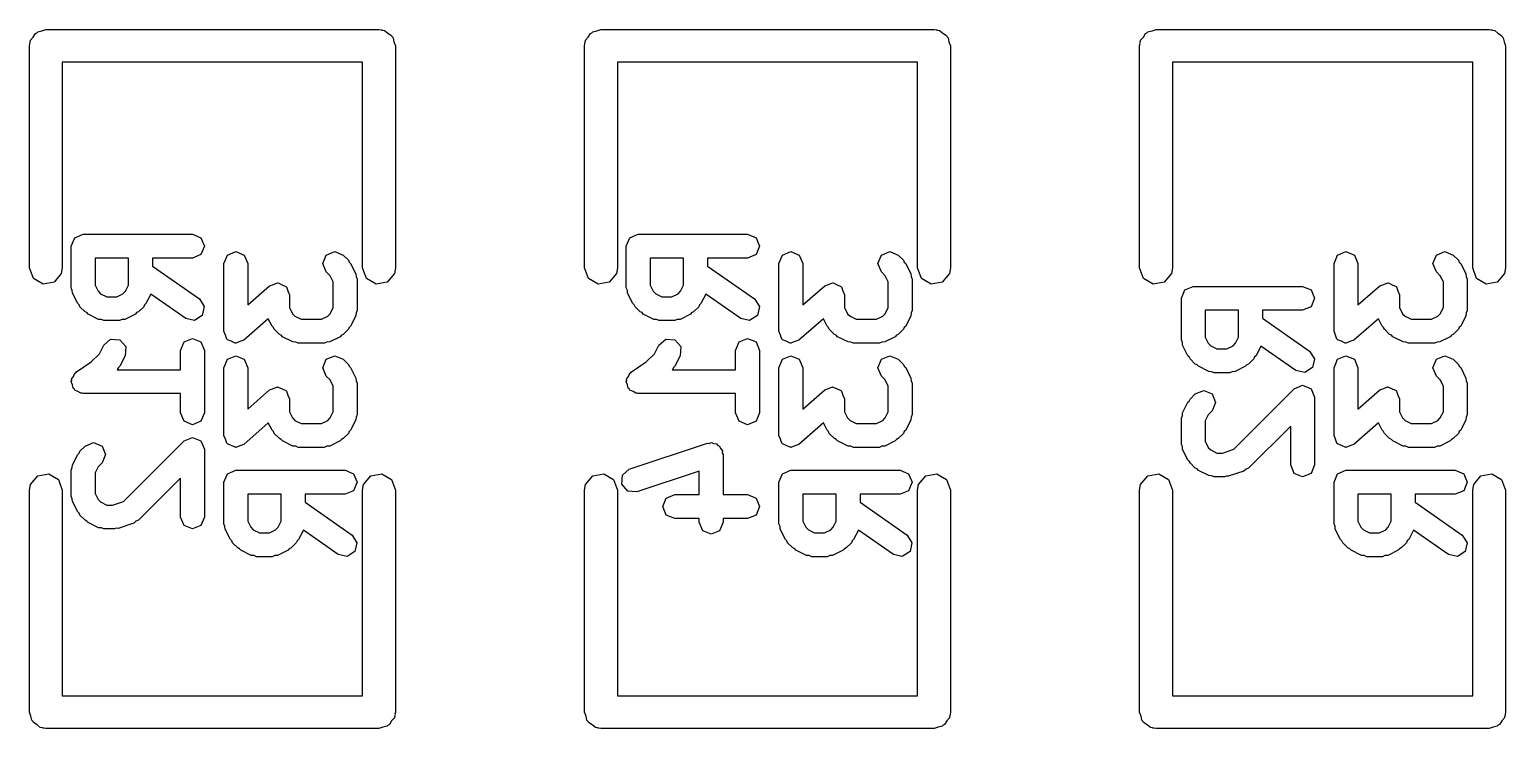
# Model space of a CAD drawing. Extents: x 0.19 to 2.01, y 0.04 to 1.49.
# Drawn here: x 0.517 to 0.783, y 1.2121 to 1.3379 of the extents above; entities that cross this region are included whole.
import ezdxf

# ---------------------------------------------------------------- set-up
doc = ezdxf.new("R2010")
doc.units = 0
doc.header["$MEASUREMENT"] = 0
doc.layers.add('BLACK', color=7, linetype='CONTINUOUS')

msp = doc.modelspace()

# ---------------------------------------------------------------- linework, layer by layer
at = {"layer": 'BLACK', "linetype": 'CONTINUOUS'}
for p, q in [((0.518352, 1.33735), (0.518524, 1.33756)), ((0.518524, 1.33756), (0.519279, 1.33769)), ((0.519279, 1.33769), (0.52, 1.33795)), ((0.52, 1.33795), (0.58, 1.33795)), ((0.58, 1.33795), (0.580384, 1.33789)), ((0.580384, 1.33789), (0.580513, 1.33791)), ((0.580513, 1.33791), (0.580626, 1.33784)), ((0.580626, 1.33784), (0.58101, 1.33777)), ((0.58101, 1.33777), (0.581598, 1.33728)), ((0.618352, 1.33735), (0.618524, 1.33756)), ((0.618524, 1.33756), (0.619279, 1.33769)), ((0.619279, 1.33769), (0.62, 1.33795)), ((0.62, 1.33795), (0.68, 1.33795)), ((0.68, 1.33795), (0.680384, 1.33789)), ((0.680384, 1.33789), (0.680513, 1.33791)), ((0.680513, 1.33791), (0.680626, 1.33784)), ((0.680626, 1.33784), (0.68101, 1.33777)), ((0.68101, 1.33777), (0.681598, 1.33728)), ((0.718352, 1.33735), (0.718524, 1.33756)), ((0.718524, 1.33756), (0.719279, 1.33769)), ((0.719279, 1.33769), (0.72, 1.33795)), ((0.72, 1.33795), (0.78, 1.33795)), ((0.78, 1.33795), (0.780384, 1.33789)), ((0.780384, 1.33789), (0.780513, 1.33791)), ((0.780513, 1.33791), (0.780626, 1.33784)), ((0.780626, 1.33784), (0.78101, 1.33777)), ((0.78101, 1.33777), (0.781598, 1.33728)), ((0.517047, 1.335), (0.517115, 1.33538)), ((0.517047, 1.295), (0.517047, 1.335)), ((0.517092, 1.33551), (0.517158, 1.33563)), ((0.517115, 1.33538), (0.517092, 1.33551)), ((0.517158, 1.33563), (0.517225, 1.33601)), ((0.517225, 1.33601), (0.517718, 1.3366)), ((0.517718, 1.3366), (0.518102, 1.33726)), ((0.518102, 1.33726), (0.518352, 1.33735)), ((0.581598, 1.33728), (0.582262, 1.3369)), ((0.582262, 1.3369), (0.582353, 1.33665)), ((0.582353, 1.33665), (0.582557, 1.33648)), ((0.582557, 1.33648), (0.58269, 1.33572)), ((0.58269, 1.33572), (0.582953, 1.335)), ((0.582953, 1.335), (0.582953, 1.295)), ((0.617047, 1.335), (0.617115, 1.33538)), ((0.617047, 1.295), (0.617047, 1.335)), ((0.617092, 1.33551), (0.617158, 1.33563)), ((0.617115, 1.33538), (0.617092, 1.33551)), ((0.617158, 1.33563), (0.617225, 1.33601)), ((0.617225, 1.33601), (0.617718, 1.3366)), ((0.617718, 1.3366), (0.618102, 1.33726)), ((0.618102, 1.33726), (0.618352, 1.33735)), ((0.681598, 1.33728), (0.682262, 1.3369)), ((0.682262, 1.3369), (0.682353, 1.33665)), ((0.682353, 1.33665), (0.682557, 1.33648)), ((0.682557, 1.33648), (0.68269, 1.33572)), ((0.68269, 1.33572), (0.682953, 1.335)), ((0.682953, 1.335), (0.682953, 1.295)), ((0.717047, 1.335), (0.717115, 1.33538)), ((0.717047, 1.295), (0.717047, 1.335)), ((0.717092, 1.33551), (0.717158, 1.33563)), ((0.717115, 1.33538), (0.717092, 1.33551)), ((0.717158, 1.33563), (0.717225, 1.33601)), ((0.717225, 1.33601), (0.717718, 1.3366)), ((0.717718, 1.3366), (0.718102, 1.33726)), ((0.718102, 1.33726), (0.718352, 1.33735)), ((0.781598, 1.33728), (0.782262, 1.3369)), ((0.782262, 1.3369), (0.782353, 1.33665)), ((0.782353, 1.33665), (0.782557, 1.33648)), ((0.782557, 1.33648), (0.78269, 1.33572)), ((0.78269, 1.33572), (0.782953, 1.335)), ((0.782953, 1.335), (0.782953, 1.295)), ((0.577047, 1.33205), (0.522953, 1.33205)), ((0.522953, 1.33205), (0.522953, 1.295)), ((0.577047, 1.295), (0.577047, 1.33205)), ((0.677047, 1.33205), (0.622953, 1.33205)), ((0.622953, 1.33205), (0.622953, 1.295)), ((0.677047, 1.295), (0.677047, 1.33205)), ((0.777047, 1.33205), (0.722953, 1.33205)), ((0.722953, 1.33205), (0.722953, 1.295)), ((0.777047, 1.295), (0.777047, 1.33205)), ((0.524562, 1.29892), (0.525192, 1.30044)), ((0.525192, 1.30044), (0.526712, 1.30107)), ((0.526712, 1.30107), (0.546412, 1.30107)), ((0.546412, 1.30107), (0.547932, 1.30044)), ((0.547932, 1.30044), (0.548562, 1.29892)), ((0.624562, 1.29892), (0.625192, 1.30044)), ((0.625192, 1.30044), (0.626712, 1.30107)), ((0.626712, 1.30107), (0.646412, 1.30107)), ((0.646412, 1.30107), (0.647932, 1.30044)), ((0.647932, 1.30044), (0.648562, 1.29892)), ((0.524562, 1.29142), (0.524562, 1.29892)), ((0.548562, 1.29892), (0.547932, 1.2974)), ((0.552692, 1.29732), (0.554212, 1.29795)), ((0.554212, 1.29795), (0.555732, 1.29732)), ((0.570515, 1.29732), (0.572036, 1.29795)), ((0.572036, 1.29795), (0.573556, 1.29732)), ((0.624562, 1.29142), (0.624562, 1.29892)), ((0.648562, 1.29892), (0.647932, 1.2974)), ((0.652692, 1.29732), (0.654212, 1.29795)), ((0.654212, 1.29795), (0.655732, 1.29732)), ((0.670515, 1.29732), (0.672036, 1.29795)), ((0.672036, 1.29795), (0.673556, 1.29732)), ((0.752692, 1.29732), (0.754212, 1.29795)), ((0.754212, 1.29795), (0.755732, 1.29732)), ((0.770515, 1.29732), (0.772036, 1.29795)), ((0.772036, 1.29795), (0.773556, 1.29732)), ((0.517738, 1.2931), (0.517047, 1.295)), ((0.522953, 1.295), (0.522775, 1.29399)), ((0.528862, 1.29677), (0.528862, 1.29192)), ((0.534881, 1.29677), (0.528862, 1.29677)), ((0.534881, 1.29192), (0.534881, 1.29677)), ((0.546412, 1.29677), (0.539181, 1.29677)), ((0.539181, 1.29677), (0.539181, 1.29535)), ((0.539181, 1.29535), (0.547645, 1.28943)), ((0.547932, 1.2974), (0.546412, 1.29677)), ((0.552062, 1.2958), (0.552692, 1.29732)), ((0.552062, 1.2836), (0.552062, 1.2958)), ((0.555732, 1.29732), (0.556362, 1.2958)), ((0.556362, 1.2958), (0.556362, 1.28834)), ((0.569886, 1.2958), (0.570515, 1.29732)), ((0.570515, 1.29428), (0.569886, 1.2958)), ((0.573556, 1.29732), (0.574494, 1.29638)), ((0.574494, 1.29638), (0.574629, 1.29605)), ((0.574629, 1.29605), (0.574897, 1.29582)), ((0.574897, 1.29582), (0.575835, 1.29394)), ((0.577738, 1.2931), (0.577047, 1.295)), ((0.582953, 1.295), (0.582775, 1.29399)), ((0.617738, 1.2931), (0.617047, 1.295)), ((0.622953, 1.295), (0.622775, 1.29399)), ((0.628862, 1.29677), (0.628862, 1.29192)), ((0.634881, 1.29677), (0.628862, 1.29677)), ((0.634881, 1.29192), (0.634881, 1.29677)), ((0.646412, 1.29677), (0.639181, 1.29677)), ((0.639181, 1.29677), (0.639181, 1.29535)), ((0.639181, 1.29535), (0.647645, 1.28943)), ((0.647932, 1.2974), (0.646412, 1.29677)), ((0.652062, 1.2958), (0.652692, 1.29732)), ((0.652062, 1.2836), (0.652062, 1.2958)), ((0.655732, 1.29732), (0.656362, 1.2958)), ((0.656362, 1.2958), (0.656362, 1.28834)), ((0.669886, 1.2958), (0.670515, 1.29732)), ((0.670515, 1.29428), (0.669886, 1.2958)), ((0.673556, 1.29732), (0.674494, 1.29638)), ((0.674494, 1.29638), (0.674629, 1.29605)), ((0.674629, 1.29605), (0.674897, 1.29582)), ((0.674897, 1.29582), (0.675835, 1.29394)), ((0.677738, 1.2931), (0.677047, 1.295)), ((0.682953, 1.295), (0.682775, 1.29399)), ((0.717738, 1.2931), (0.717047, 1.295)), ((0.722953, 1.295), (0.722775, 1.29399)), ((0.752062, 1.2958), (0.752692, 1.29732)), ((0.752062, 1.2836), (0.752062, 1.2958)), ((0.755732, 1.29732), (0.756362, 1.2958)), ((0.756362, 1.2958), (0.756362, 1.28834)), ((0.769886, 1.2958), (0.770515, 1.29732)), ((0.770515, 1.29428), (0.769886, 1.2958)), ((0.773556, 1.29732), (0.774494, 1.29638)), ((0.774494, 1.29638), (0.774629, 1.29605)), ((0.774629, 1.29605), (0.774897, 1.29582)), ((0.774897, 1.29582), (0.775835, 1.29394)), ((0.777738, 1.2931), (0.777047, 1.295)), ((0.782953, 1.295), (0.782775, 1.29399)), ((0.519487, 1.29209), (0.517738, 1.2931)), ((0.521476, 1.29244), (0.519487, 1.29209)), ((0.522775, 1.29399), (0.521476, 1.29244)), ((0.561018, 1.29203), (0.561717, 1.29232)), ((0.561717, 1.29232), (0.561787, 1.29229)), ((0.561787, 1.29229), (0.56186, 1.29231)), ((0.56186, 1.29231), (0.562538, 1.29198)), ((0.571207, 1.29359), (0.570515, 1.29428)), ((0.571762, 1.29248), (0.571207, 1.29359)), ((0.571762, 1.28786), (0.571762, 1.29248)), ((0.575835, 1.29394), (0.57587, 1.29345)), ((0.57587, 1.29345), (0.576062, 1.29298)), ((0.576062, 1.29298), (0.576062, 1.28735)), ((0.579487, 1.29209), (0.577738, 1.2931)), ((0.581476, 1.29244), (0.579487, 1.29209)), ((0.582775, 1.29399), (0.581476, 1.29244)), ((0.619487, 1.29209), (0.617738, 1.2931)), ((0.621476, 1.29244), (0.619487, 1.29209)), ((0.622775, 1.29399), (0.621476, 1.29244)), ((0.661018, 1.29203), (0.661717, 1.29232)), ((0.661717, 1.29232), (0.661787, 1.29229)), ((0.661787, 1.29229), (0.66186, 1.29231)), ((0.66186, 1.29231), (0.662538, 1.29198)), ((0.671207, 1.29359), (0.670515, 1.29428)), ((0.671762, 1.29248), (0.671207, 1.29359)), ((0.671762, 1.28786), (0.671762, 1.29248)), ((0.675835, 1.29394), (0.67587, 1.29345)), ((0.67587, 1.29345), (0.676062, 1.29298)), ((0.676062, 1.29298), (0.676062, 1.28735)), ((0.679487, 1.29209), (0.677738, 1.2931)), ((0.681476, 1.29244), (0.679487, 1.29209)), ((0.682775, 1.29399), (0.681476, 1.29244)), ((0.719487, 1.29209), (0.717738, 1.2931)), ((0.721476, 1.29244), (0.719487, 1.29209)), ((0.722775, 1.29399), (0.721476, 1.29244)), ((0.761018, 1.29203), (0.761717, 1.29232)), ((0.761717, 1.29232), (0.761787, 1.29229)), ((0.761787, 1.29229), (0.76186, 1.29231)), ((0.76186, 1.29231), (0.762538, 1.29198)), ((0.771207, 1.29359), (0.770515, 1.29428)), ((0.771762, 1.29248), (0.771207, 1.29359)), ((0.771762, 1.28786), (0.771762, 1.29248)), ((0.775835, 1.29394), (0.77587, 1.29345)), ((0.77587, 1.29345), (0.776062, 1.29298)), ((0.776062, 1.29298), (0.776062, 1.28735)), ((0.779487, 1.29209), (0.777738, 1.2931)), ((0.781476, 1.29244), (0.779487, 1.29209)), ((0.782775, 1.29399), (0.781476, 1.29244)), ((0.524753, 1.29095), (0.524562, 1.29142)), ((0.524789, 1.29046), (0.524753, 1.29095)), ((0.525727, 1.28858), (0.524789, 1.29046)), ((0.528862, 1.29192), (0.529417, 1.29081)), ((0.529417, 1.29081), (0.529862, 1.29037)), ((0.529862, 1.29037), (0.530972, 1.28981)), ((0.530972, 1.28981), (0.532771, 1.28981)), ((0.532771, 1.28981), (0.533881, 1.29037)), ((0.533881, 1.29037), (0.534326, 1.29081)), ((0.534326, 1.29081), (0.534881, 1.29192)), ((0.538882, 1.29031), (0.538016, 1.28858)), ((0.545179, 1.2859), (0.538882, 1.29031)), ((0.556362, 1.28834), (0.560301, 1.29179)), ((0.560301, 1.29179), (0.561018, 1.29203)), ((0.562538, 1.29198), (0.563237, 1.29169)), ((0.563237, 1.29169), (0.563266, 1.29162)), ((0.563266, 1.29162), (0.563335, 1.29158)), ((0.563335, 1.29158), (0.563577, 1.29087)), ((0.563577, 1.29087), (0.563867, 1.29017)), ((0.563867, 1.29017), (0.563867, 1.28786)), ((0.624753, 1.29095), (0.624562, 1.29142)), ((0.624789, 1.29046), (0.624753, 1.29095)), ((0.625727, 1.28858), (0.624789, 1.29046)), ((0.628862, 1.29192), (0.629417, 1.29081)), ((0.629417, 1.29081), (0.629862, 1.29037)), ((0.629862, 1.29037), (0.630972, 1.28981)), ((0.630972, 1.28981), (0.632771, 1.28981)), ((0.632771, 1.28981), (0.633881, 1.29037)), ((0.633881, 1.29037), (0.634326, 1.29081)), ((0.634326, 1.29081), (0.634881, 1.29192)), ((0.638882, 1.29031), (0.638016, 1.28858)), ((0.645179, 1.2859), (0.638882, 1.29031)), ((0.656362, 1.28834), (0.660301, 1.29179)), ((0.660301, 1.29179), (0.661018, 1.29203)), ((0.662538, 1.29198), (0.663237, 1.29169)), ((0.663237, 1.29169), (0.663266, 1.29162)), ((0.663266, 1.29162), (0.663335, 1.29158)), ((0.663335, 1.29158), (0.663577, 1.29087)), ((0.663577, 1.29087), (0.663867, 1.29017)), ((0.663867, 1.29017), (0.663867, 1.28786)), ((0.724562, 1.28954), (0.725192, 1.29106)), ((0.725192, 1.29106), (0.726712, 1.29169)), ((0.726712, 1.29169), (0.746412, 1.29169)), ((0.746412, 1.29169), (0.747932, 1.29106)), ((0.747932, 1.29106), (0.748562, 1.28954)), ((0.756362, 1.28834), (0.760301, 1.29179)), ((0.760301, 1.29179), (0.761018, 1.29203)), ((0.762538, 1.29198), (0.763237, 1.29169)), ((0.763237, 1.29169), (0.763266, 1.29162)), ((0.763266, 1.29162), (0.763335, 1.29158)), ((0.763335, 1.29158), (0.763577, 1.29087)), ((0.763577, 1.29087), (0.763867, 1.29017)), ((0.763867, 1.29017), (0.763867, 1.28786)), ((0.525994, 1.28835), (0.525727, 1.28858)), ((0.52613, 1.28802), (0.525994, 1.28835)), ((0.527068, 1.28708), (0.52613, 1.28802)), ((0.527395, 1.28695), (0.527068, 1.28708)), ((0.536675, 1.28708), (0.536348, 1.28695)), ((0.537613, 1.28802), (0.536675, 1.28708)), ((0.537749, 1.28835), (0.537613, 1.28802)), ((0.538016, 1.28858), (0.537749, 1.28835)), ((0.547645, 1.28943), (0.548529, 1.28804)), ((0.548529, 1.28804), (0.548173, 1.28643)), ((0.563867, 1.28786), (0.564422, 1.28675)), ((0.571207, 1.28675), (0.571762, 1.28786)), ((0.576062, 1.28735), (0.57587, 1.28689)), ((0.625994, 1.28835), (0.625727, 1.28858)), ((0.62613, 1.28802), (0.625994, 1.28835)), ((0.627068, 1.28708), (0.62613, 1.28802)), ((0.627395, 1.28695), (0.627068, 1.28708)), ((0.636675, 1.28708), (0.636348, 1.28695)), ((0.637613, 1.28802), (0.636675, 1.28708)), ((0.637749, 1.28835), (0.637613, 1.28802)), ((0.638016, 1.28858), (0.637749, 1.28835)), ((0.647645, 1.28943), (0.648529, 1.28804)), ((0.648529, 1.28804), (0.648173, 1.28643)), ((0.663867, 1.28786), (0.664422, 1.28675)), ((0.671207, 1.28675), (0.671762, 1.28786)), ((0.676062, 1.28735), (0.67587, 1.28689)), ((0.724562, 1.28204), (0.724562, 1.28954)), ((0.728862, 1.28739), (0.728862, 1.28254)), ((0.734881, 1.28739), (0.728862, 1.28739)), ((0.734881, 1.28254), (0.734881, 1.28739)), ((0.746412, 1.28739), (0.739181, 1.28739)), ((0.739181, 1.28739), (0.739181, 1.28597)), ((0.747932, 1.28802), (0.746412, 1.28739)), ((0.748562, 1.28954), (0.747932, 1.28802)), ((0.763867, 1.28786), (0.764422, 1.28675)), ((0.771207, 1.28675), (0.771762, 1.28786)), ((0.776062, 1.28735), (0.77587, 1.28689)), ((0.527627, 1.28668), (0.527395, 1.28695)), ((0.529503, 1.28574), (0.527627, 1.28668)), ((0.530002, 1.28571), (0.529503, 1.28574)), ((0.530464, 1.28551), (0.530002, 1.28571)), ((0.533279, 1.28551), (0.530464, 1.28551)), ((0.533741, 1.28571), (0.533279, 1.28551)), ((0.53424, 1.28574), (0.533741, 1.28571)), ((0.536116, 1.28668), (0.53424, 1.28574)), ((0.536348, 1.28695), (0.536116, 1.28668)), ((0.546786, 1.28555), (0.545179, 1.2859)), ((0.548173, 1.28643), (0.546786, 1.28555)), ((0.560059, 1.28586), (0.555628, 1.28198)), ((0.560732, 1.28452), (0.560059, 1.28586)), ((0.560999, 1.28429), (0.560732, 1.28452)), ((0.564422, 1.28675), (0.564866, 1.28631)), ((0.564866, 1.28631), (0.565977, 1.28575)), ((0.565977, 1.28575), (0.569652, 1.28575)), ((0.569652, 1.28575), (0.570762, 1.28631)), ((0.570762, 1.28631), (0.571207, 1.28675)), ((0.574897, 1.28452), (0.574629, 1.28429)), ((0.575835, 1.28639), (0.574897, 1.28452)), ((0.57587, 1.28689), (0.575835, 1.28639)), ((0.627627, 1.28668), (0.627395, 1.28695)), ((0.629503, 1.28574), (0.627627, 1.28668)), ((0.630002, 1.28571), (0.629503, 1.28574)), ((0.630464, 1.28551), (0.630002, 1.28571)), ((0.633279, 1.28551), (0.630464, 1.28551)), ((0.633741, 1.28571), (0.633279, 1.28551)), ((0.63424, 1.28574), (0.633741, 1.28571)), ((0.636116, 1.28668), (0.63424, 1.28574)), ((0.636348, 1.28695), (0.636116, 1.28668)), ((0.646786, 1.28555), (0.645179, 1.2859)), ((0.648173, 1.28643), (0.646786, 1.28555)), ((0.660059, 1.28586), (0.655628, 1.28198)), ((0.660732, 1.28452), (0.660059, 1.28586)), ((0.660999, 1.28429), (0.660732, 1.28452)), ((0.664422, 1.28675), (0.664866, 1.28631)), ((0.664866, 1.28631), (0.665977, 1.28575)), ((0.665977, 1.28575), (0.669652, 1.28575)), ((0.669652, 1.28575), (0.670762, 1.28631)), ((0.670762, 1.28631), (0.671207, 1.28675)), ((0.674897, 1.28452), (0.674629, 1.28429)), ((0.675835, 1.28639), (0.674897, 1.28452)), ((0.67587, 1.28689), (0.675835, 1.28639)), ((0.739181, 1.28597), (0.747645, 1.28004)), ((0.760059, 1.28586), (0.755628, 1.28198)), ((0.760732, 1.28452), (0.760059, 1.28586)), ((0.760999, 1.28429), (0.760732, 1.28452)), ((0.764422, 1.28675), (0.764866, 1.28631)), ((0.764866, 1.28631), (0.765977, 1.28575)), ((0.765977, 1.28575), (0.769652, 1.28575)), ((0.769652, 1.28575), (0.770762, 1.28631)), ((0.770762, 1.28631), (0.771207, 1.28675)), ((0.774897, 1.28452), (0.774629, 1.28429)), ((0.775835, 1.28639), (0.774897, 1.28452)), ((0.77587, 1.28689), (0.775835, 1.28639)), ((0.530417, 1.28112), (0.531661, 1.2822)), ((0.531661, 1.2822), (0.533302, 1.28208)), ((0.533302, 1.28208), (0.53438, 1.28084)), ((0.544262, 1.28016), (0.544892, 1.28168)), ((0.544892, 1.28168), (0.546412, 1.28231)), ((0.546412, 1.28231), (0.547932, 1.28168)), ((0.547932, 1.28168), (0.548562, 1.28016)), ((0.552351, 1.2829), (0.552062, 1.2836)), ((0.552594, 1.28219), (0.552351, 1.2829)), ((0.552662, 1.28215), (0.552594, 1.28219)), ((0.552692, 1.28208), (0.552662, 1.28215)), ((0.553391, 1.28179), (0.552692, 1.28208)), ((0.554069, 1.28146), (0.553391, 1.28179)), ((0.554911, 1.28174), (0.554212, 1.28145)), ((0.555628, 1.28198), (0.554911, 1.28174)), ((0.561134, 1.28396), (0.560999, 1.28429)), ((0.562073, 1.28302), (0.561134, 1.28396)), ((0.562399, 1.28288), (0.562073, 1.28302)), ((0.562631, 1.28262), (0.562399, 1.28288)), ((0.564507, 1.28168), (0.562631, 1.28262)), ((0.565007, 1.28164), (0.564507, 1.28168)), ((0.571121, 1.28168), (0.570622, 1.28164)), ((0.572997, 1.28262), (0.571121, 1.28168)), ((0.573229, 1.28288), (0.572997, 1.28262)), ((0.573556, 1.28302), (0.573229, 1.28288)), ((0.574494, 1.28396), (0.573556, 1.28302)), ((0.574629, 1.28429), (0.574494, 1.28396)), ((0.630417, 1.28112), (0.631661, 1.2822)), ((0.631661, 1.2822), (0.633302, 1.28208)), ((0.633302, 1.28208), (0.63438, 1.28084)), ((0.644262, 1.28016), (0.644892, 1.28168)), ((0.644892, 1.28168), (0.646412, 1.28231)), ((0.646412, 1.28231), (0.647932, 1.28168)), ((0.647932, 1.28168), (0.648562, 1.28016)), ((0.652351, 1.2829), (0.652062, 1.2836)), ((0.652594, 1.28219), (0.652351, 1.2829)), ((0.652662, 1.28215), (0.652594, 1.28219)), ((0.652692, 1.28208), (0.652662, 1.28215)), ((0.653391, 1.28179), (0.652692, 1.28208)), ((0.654069, 1.28146), (0.653391, 1.28179)), ((0.654911, 1.28174), (0.654212, 1.28145)), ((0.655628, 1.28198), (0.654911, 1.28174)), ((0.661134, 1.28396), (0.660999, 1.28429)), ((0.662073, 1.28302), (0.661134, 1.28396)), ((0.662399, 1.28288), (0.662073, 1.28302)), ((0.662631, 1.28262), (0.662399, 1.28288)), ((0.664507, 1.28168), (0.662631, 1.28262)), ((0.665007, 1.28164), (0.664507, 1.28168)), ((0.671121, 1.28168), (0.670622, 1.28164)), ((0.672997, 1.28262), (0.671121, 1.28168)), ((0.673229, 1.28288), (0.672997, 1.28262)), ((0.673556, 1.28302), (0.673229, 1.28288)), ((0.674494, 1.28396), (0.673556, 1.28302)), ((0.674629, 1.28429), (0.674494, 1.28396)), ((0.724753, 1.28157), (0.724562, 1.28204)), ((0.728862, 1.28254), (0.729417, 1.28143)), ((0.734326, 1.28143), (0.734881, 1.28254)), ((0.752351, 1.2829), (0.752062, 1.2836)), ((0.752594, 1.28219), (0.752351, 1.2829)), ((0.752662, 1.28215), (0.752594, 1.28219)), ((0.752692, 1.28208), (0.752662, 1.28215)), ((0.753391, 1.28179), (0.752692, 1.28208)), ((0.754069, 1.28146), (0.753391, 1.28179)), ((0.754911, 1.28174), (0.754212, 1.28145)), ((0.755628, 1.28198), (0.754911, 1.28174)), ((0.761134, 1.28396), (0.760999, 1.28429)), ((0.762073, 1.28302), (0.761134, 1.28396)), ((0.762399, 1.28288), (0.762073, 1.28302)), ((0.762631, 1.28262), (0.762399, 1.28288)), ((0.764507, 1.28168), (0.762631, 1.28262)), ((0.765007, 1.28164), (0.764507, 1.28168)), ((0.771121, 1.28168), (0.770622, 1.28164)), ((0.772997, 1.28262), (0.771121, 1.28168)), ((0.773229, 1.28288), (0.772997, 1.28262)), ((0.773556, 1.28302), (0.773229, 1.28288)), ((0.774494, 1.28396), (0.773556, 1.28302)), ((0.774629, 1.28429), (0.774494, 1.28396)), ((0.528157, 1.27808), (0.529635, 1.27956)), ((0.529635, 1.27956), (0.530417, 1.28112)), ((0.534263, 1.2792), (0.533325, 1.27732)), ((0.53438, 1.28084), (0.534263, 1.2792)), ((0.544262, 1.27668), (0.544262, 1.28016)), ((0.548562, 1.28016), (0.548562, 1.2689)), ((0.552692, 1.27856), (0.554212, 1.27919)), ((0.554141, 1.28148), (0.554069, 1.28146)), ((0.554212, 1.28145), (0.554141, 1.28148)), ((0.554212, 1.27919), (0.555732, 1.27856)), ((0.565469, 1.28145), (0.565007, 1.28164)), ((0.570159, 1.28145), (0.565469, 1.28145)), ((0.570622, 1.28164), (0.570159, 1.28145)), ((0.570515, 1.27856), (0.572036, 1.27919)), ((0.572036, 1.27919), (0.573556, 1.27856)), ((0.628157, 1.27808), (0.629635, 1.27956)), ((0.629635, 1.27956), (0.630417, 1.28112)), ((0.634263, 1.2792), (0.633325, 1.27732)), ((0.63438, 1.28084), (0.634263, 1.2792)), ((0.644262, 1.27668), (0.644262, 1.28016)), ((0.648562, 1.28016), (0.648562, 1.2689)), ((0.652692, 1.27856), (0.654212, 1.27919)), ((0.654141, 1.28148), (0.654069, 1.28146)), ((0.654212, 1.28145), (0.654141, 1.28148)), ((0.654212, 1.27919), (0.655732, 1.27856)), ((0.665469, 1.28145), (0.665007, 1.28164)), ((0.670159, 1.28145), (0.665469, 1.28145)), ((0.670622, 1.28164), (0.670159, 1.28145)), ((0.670515, 1.27856), (0.672036, 1.27919)), ((0.672036, 1.27919), (0.673556, 1.27856)), ((0.724789, 1.28107), (0.724753, 1.28157)), ((0.725727, 1.2792), (0.724789, 1.28107)), ((0.725994, 1.27897), (0.725727, 1.2792)), ((0.729417, 1.28143), (0.729862, 1.28099)), ((0.729862, 1.28099), (0.730972, 1.28043)), ((0.730972, 1.28043), (0.732771, 1.28043)), ((0.732771, 1.28043), (0.733881, 1.28099)), ((0.733881, 1.28099), (0.734326, 1.28143)), ((0.738016, 1.2792), (0.737749, 1.27897)), ((0.738882, 1.28093), (0.738016, 1.2792)), ((0.745179, 1.27652), (0.738882, 1.28093)), ((0.747645, 1.28004), (0.748529, 1.27866)), ((0.752692, 1.27856), (0.754212, 1.27919)), ((0.754141, 1.28148), (0.754069, 1.28146)), ((0.754212, 1.28145), (0.754141, 1.28148)), ((0.754212, 1.27919), (0.755732, 1.27856)), ((0.765469, 1.28145), (0.765007, 1.28164)), ((0.770159, 1.28145), (0.765469, 1.28145)), ((0.770622, 1.28164), (0.770159, 1.28145)), ((0.770515, 1.27856), (0.772036, 1.27919)), ((0.772036, 1.27919), (0.773556, 1.27856)), ((0.525519, 1.27632), (0.528157, 1.27808)), ((0.532923, 1.27676), (0.532841, 1.27668)), ((0.532841, 1.27668), (0.544262, 1.27668)), ((0.533058, 1.27709), (0.532923, 1.27676)), ((0.533325, 1.27732), (0.533058, 1.27709)), ((0.552062, 1.27704), (0.552692, 1.27856)), ((0.552062, 1.26484), (0.552062, 1.27704)), ((0.555732, 1.27856), (0.556362, 1.27704)), ((0.556362, 1.27704), (0.556362, 1.26958)), ((0.569886, 1.27704), (0.570515, 1.27856)), ((0.570515, 1.27552), (0.569886, 1.27704)), ((0.573556, 1.27856), (0.574494, 1.27762)), ((0.574494, 1.27762), (0.574629, 1.27729)), ((0.574629, 1.27729), (0.574897, 1.27706)), ((0.574897, 1.27706), (0.575835, 1.27518)), ((0.625519, 1.27632), (0.628157, 1.27808)), ((0.632923, 1.27676), (0.632841, 1.27668)), ((0.632841, 1.27668), (0.644262, 1.27668)), ((0.633058, 1.27709), (0.632923, 1.27676)), ((0.633325, 1.27732), (0.633058, 1.27709)), ((0.652062, 1.27704), (0.652692, 1.27856)), ((0.652062, 1.26484), (0.652062, 1.27704)), ((0.655732, 1.27856), (0.656362, 1.27704)), ((0.656362, 1.27704), (0.656362, 1.26958)), ((0.669886, 1.27704), (0.670515, 1.27856)), ((0.670515, 1.27552), (0.669886, 1.27704)), ((0.673556, 1.27856), (0.674494, 1.27762)), ((0.674494, 1.27762), (0.674629, 1.27729)), ((0.674629, 1.27729), (0.674897, 1.27706)), ((0.674897, 1.27706), (0.675835, 1.27518)), ((0.72613, 1.27864), (0.725994, 1.27897)), ((0.727068, 1.2777), (0.72613, 1.27864)), ((0.727395, 1.27757), (0.727068, 1.2777)), ((0.727627, 1.2773), (0.727395, 1.27757)), ((0.729503, 1.27636), (0.727627, 1.2773)), ((0.730002, 1.27632), (0.729503, 1.27636)), ((0.73424, 1.27636), (0.733741, 1.27632)), ((0.736116, 1.2773), (0.73424, 1.27636)), ((0.736348, 1.27757), (0.736116, 1.2773)), ((0.736675, 1.2777), (0.736348, 1.27757)), ((0.737613, 1.27864), (0.736675, 1.2777)), ((0.737749, 1.27897), (0.737613, 1.27864)), ((0.746786, 1.27617), (0.745179, 1.27652)), ((0.748173, 1.27705), (0.746786, 1.27617)), ((0.748529, 1.27866), (0.748173, 1.27705)), ((0.752062, 1.27704), (0.752692, 1.27856)), ((0.752062, 1.26484), (0.752062, 1.27704)), ((0.755732, 1.27856), (0.756362, 1.27704)), ((0.756362, 1.27704), (0.756362, 1.26958)), ((0.769886, 1.27704), (0.770515, 1.27856)), ((0.770515, 1.27552), (0.769886, 1.27704)), ((0.773556, 1.27856), (0.774494, 1.27762)), ((0.774494, 1.27762), (0.774629, 1.27729)), ((0.774629, 1.27729), (0.774897, 1.27706)), ((0.774897, 1.27706), (0.775835, 1.27518)), ((0.524562, 1.27453), (0.524647, 1.27474)), ((0.524801, 1.27395), (0.524562, 1.27453)), ((0.524604, 1.27495), (0.524952, 1.27547)), ((0.524647, 1.27474), (0.524604, 1.27495)), ((0.524923, 1.27334), (0.524801, 1.27395)), ((0.524952, 1.27547), (0.525192, 1.27605)), ((0.525192, 1.27605), (0.525396, 1.27614)), ((0.525396, 1.27614), (0.525519, 1.27632)), ((0.571207, 1.27482), (0.570515, 1.27552)), ((0.571762, 1.27371), (0.571207, 1.27482)), ((0.571762, 1.2691), (0.571762, 1.27371)), ((0.575835, 1.27518), (0.57587, 1.27468)), ((0.57587, 1.27468), (0.576062, 1.27422)), ((0.576062, 1.27422), (0.576062, 1.26859)), ((0.624562, 1.27453), (0.624647, 1.27474)), ((0.624801, 1.27395), (0.624562, 1.27453)), ((0.624604, 1.27495), (0.624952, 1.27547)), ((0.624647, 1.27474), (0.624604, 1.27495)), ((0.624923, 1.27334), (0.624801, 1.27395)), ((0.624952, 1.27547), (0.625192, 1.27605)), ((0.625192, 1.27605), (0.625396, 1.27614)), ((0.625396, 1.27614), (0.625519, 1.27632)), ((0.671207, 1.27482), (0.670515, 1.27552)), ((0.671762, 1.27371), (0.671207, 1.27482)), ((0.671762, 1.2691), (0.671762, 1.27371)), ((0.675835, 1.27518), (0.67587, 1.27468)), ((0.67587, 1.27468), (0.676062, 1.27422)), ((0.676062, 1.27422), (0.676062, 1.26859)), ((0.730464, 1.27613), (0.730002, 1.27632)), ((0.733279, 1.27613), (0.730464, 1.27613)), ((0.733741, 1.27632), (0.733279, 1.27613)), ((0.744892, 1.27324), (0.746412, 1.27387)), ((0.746412, 1.27387), (0.747932, 1.27324)), ((0.771207, 1.27482), (0.770515, 1.27552)), ((0.771762, 1.27371), (0.771207, 1.27482)), ((0.771762, 1.2691), (0.771762, 1.27371)), ((0.775835, 1.27518), (0.77587, 1.27468)), ((0.77587, 1.27468), (0.776062, 1.27422)), ((0.776062, 1.27422), (0.776062, 1.26859)), ((0.525107, 1.27322), (0.524923, 1.27334)), ((0.525192, 1.27301), (0.525107, 1.27322)), ((0.52577, 1.27277), (0.525192, 1.27301)), ((0.52629, 1.27242), (0.52577, 1.27277)), ((0.526507, 1.27247), (0.52629, 1.27242)), ((0.526712, 1.27238), (0.526507, 1.27247)), ((0.544262, 1.27238), (0.526712, 1.27238)), ((0.544262, 1.2689), (0.544262, 1.27238)), ((0.556362, 1.26958), (0.560301, 1.27303)), ((0.560301, 1.27303), (0.561018, 1.27327)), ((0.561018, 1.27327), (0.561717, 1.27356)), ((0.561717, 1.27356), (0.561787, 1.27353)), ((0.561787, 1.27353), (0.56186, 1.27355)), ((0.56186, 1.27355), (0.562538, 1.27322)), ((0.562538, 1.27322), (0.563237, 1.27293)), ((0.563237, 1.27293), (0.563266, 1.27286)), ((0.563266, 1.27286), (0.563335, 1.27282)), ((0.563335, 1.27282), (0.563577, 1.27211)), ((0.563577, 1.27211), (0.563867, 1.27141)), ((0.563867, 1.27141), (0.563867, 1.2691)), ((0.625107, 1.27322), (0.624923, 1.27334)), ((0.625192, 1.27301), (0.625107, 1.27322)), ((0.62577, 1.27277), (0.625192, 1.27301)), ((0.62629, 1.27242), (0.62577, 1.27277)), ((0.626507, 1.27247), (0.62629, 1.27242)), ((0.626712, 1.27238), (0.626507, 1.27247)), ((0.644262, 1.27238), (0.626712, 1.27238)), ((0.644262, 1.2689), (0.644262, 1.27238)), ((0.656362, 1.26958), (0.660301, 1.27303)), ((0.660301, 1.27303), (0.661018, 1.27327)), ((0.661018, 1.27327), (0.661717, 1.27356)), ((0.661717, 1.27356), (0.661787, 1.27353)), ((0.661787, 1.27353), (0.66186, 1.27355)), ((0.66186, 1.27355), (0.662538, 1.27322)), ((0.662538, 1.27322), (0.663237, 1.27293)), ((0.663237, 1.27293), (0.663266, 1.27286)), ((0.663266, 1.27286), (0.663335, 1.27282)), ((0.663335, 1.27282), (0.663577, 1.27211)), ((0.663577, 1.27211), (0.663867, 1.27141)), ((0.663867, 1.27141), (0.663867, 1.2691)), ((0.725994, 1.27103), (0.72613, 1.27136)), ((0.72613, 1.27136), (0.727068, 1.2723)), ((0.727068, 1.2723), (0.728588, 1.27293)), ((0.728588, 1.27293), (0.730108, 1.2723)), ((0.730108, 1.2723), (0.730738, 1.27078)), ((0.733993, 1.26234), (0.744892, 1.27324)), ((0.747932, 1.27324), (0.748562, 1.27172)), ((0.748562, 1.27172), (0.748562, 1.25952)), ((0.756362, 1.26958), (0.760301, 1.27303)), ((0.760301, 1.27303), (0.761018, 1.27327)), ((0.761018, 1.27327), (0.761717, 1.27356)), ((0.761717, 1.27356), (0.761787, 1.27353)), ((0.761787, 1.27353), (0.76186, 1.27355)), ((0.76186, 1.27355), (0.762538, 1.27322)), ((0.762538, 1.27322), (0.763237, 1.27293)), ((0.763237, 1.27293), (0.763266, 1.27286)), ((0.763266, 1.27286), (0.763335, 1.27282)), ((0.763335, 1.27282), (0.763577, 1.27211)), ((0.763577, 1.27211), (0.763867, 1.27141)), ((0.763867, 1.27141), (0.763867, 1.2691)), ((0.544892, 1.26738), (0.544262, 1.2689)), ((0.548562, 1.2689), (0.547932, 1.26738)), ((0.563867, 1.2691), (0.564422, 1.26799)), ((0.571207, 1.26799), (0.571762, 1.2691)), ((0.576062, 1.26859), (0.57587, 1.26813)), ((0.644892, 1.26738), (0.644262, 1.2689)), ((0.648562, 1.2689), (0.647932, 1.26738)), ((0.663867, 1.2691), (0.664422, 1.26799)), ((0.671207, 1.26799), (0.671762, 1.2691)), ((0.676062, 1.26859), (0.67587, 1.26813)), ((0.724562, 1.26796), (0.724753, 1.26843)), ((0.724753, 1.26843), (0.724789, 1.26893)), ((0.724789, 1.26893), (0.725727, 1.2708)), ((0.725727, 1.2708), (0.725994, 1.27103)), ((0.729417, 1.26857), (0.728862, 1.26746)), ((0.730108, 1.26926), (0.729417, 1.26857)), ((0.730738, 1.27078), (0.730108, 1.26926)), ((0.763867, 1.2691), (0.764422, 1.26799)), ((0.771207, 1.26799), (0.771762, 1.2691)), ((0.776062, 1.26859), (0.77587, 1.26813)), ((0.546412, 1.26675), (0.544892, 1.26738)), ((0.547932, 1.26738), (0.546412, 1.26675)), ((0.560059, 1.2671), (0.555628, 1.26322)), ((0.560732, 1.26576), (0.560059, 1.2671)), ((0.560999, 1.26552), (0.560732, 1.26576)), ((0.564422, 1.26799), (0.564866, 1.26755)), ((0.564866, 1.26755), (0.565977, 1.26699)), ((0.565977, 1.26699), (0.569652, 1.26699)), ((0.569652, 1.26699), (0.570762, 1.26755)), ((0.570762, 1.26755), (0.571207, 1.26799)), ((0.574897, 1.26576), (0.574629, 1.26552)), ((0.575835, 1.26763), (0.574897, 1.26576)), ((0.57587, 1.26813), (0.575835, 1.26763)), ((0.646412, 1.26675), (0.644892, 1.26738)), ((0.647932, 1.26738), (0.646412, 1.26675)), ((0.660059, 1.2671), (0.655628, 1.26322)), ((0.660732, 1.26576), (0.660059, 1.2671)), ((0.660999, 1.26552), (0.660732, 1.26576)), ((0.664422, 1.26799), (0.664866, 1.26755)), ((0.664866, 1.26755), (0.665977, 1.26699)), ((0.665977, 1.26699), (0.669652, 1.26699)), ((0.669652, 1.26699), (0.670762, 1.26755)), ((0.670762, 1.26755), (0.671207, 1.26799)), ((0.674897, 1.26576), (0.674629, 1.26552)), ((0.675835, 1.26763), (0.674897, 1.26576)), ((0.67587, 1.26813), (0.675835, 1.26763)), ((0.724562, 1.26327), (0.724562, 1.26796)), ((0.728862, 1.26746), (0.728862, 1.26378)), ((0.744262, 1.26653), (0.736675, 1.25894)), ((0.744262, 1.25952), (0.744262, 1.26653)), ((0.760059, 1.2671), (0.755628, 1.26322)), ((0.760732, 1.26576), (0.760059, 1.2671)), ((0.760999, 1.26552), (0.760732, 1.26576)), ((0.764422, 1.26799), (0.764866, 1.26755)), ((0.764866, 1.26755), (0.765977, 1.26699)), ((0.765977, 1.26699), (0.769652, 1.26699)), ((0.769652, 1.26699), (0.770762, 1.26755)), ((0.770762, 1.26755), (0.771207, 1.26799)), ((0.774897, 1.26576), (0.774629, 1.26552)), ((0.775835, 1.26763), (0.774897, 1.26576)), ((0.77587, 1.26813), (0.775835, 1.26763)), ((0.527068, 1.26292), (0.528588, 1.26355)), ((0.528588, 1.26355), (0.530108, 1.26292)), ((0.533993, 1.25296), (0.544892, 1.26386)), ((0.544892, 1.26386), (0.546412, 1.26449)), ((0.546412, 1.26449), (0.547932, 1.26386)), ((0.547932, 1.26386), (0.548562, 1.26234)), ((0.552351, 1.26414), (0.552062, 1.26484)), ((0.552594, 1.26342), (0.552351, 1.26414)), ((0.552662, 1.26339), (0.552594, 1.26342)), ((0.552692, 1.26332), (0.552662, 1.26339)), ((0.553391, 1.26303), (0.552692, 1.26332)), ((0.555628, 1.26322), (0.554911, 1.26298)), ((0.561134, 1.2652), (0.560999, 1.26552)), ((0.562073, 1.26426), (0.561134, 1.2652)), ((0.562399, 1.26412), (0.562073, 1.26426)), ((0.562631, 1.26386), (0.562399, 1.26412)), ((0.564508, 1.26292), (0.562631, 1.26386)), ((0.572997, 1.26386), (0.571121, 1.26292)), ((0.573229, 1.26412), (0.572997, 1.26386)), ((0.573556, 1.26426), (0.573229, 1.26412)), ((0.574494, 1.2652), (0.573556, 1.26426)), ((0.574629, 1.26552), (0.574494, 1.2652)), ((0.625094, 1.25875), (0.639165, 1.26344)), ((0.639165, 1.26344), (0.639518, 1.26341)), ((0.639518, 1.26341), (0.639845, 1.26355)), ((0.639845, 1.26355), (0.640308, 1.26336)), ((0.640308, 1.26336), (0.640807, 1.26332)), ((0.640807, 1.26332), (0.641039, 1.26305)), ((0.652351, 1.26414), (0.652062, 1.26484)), ((0.652594, 1.26342), (0.652351, 1.26414)), ((0.652662, 1.26339), (0.652594, 1.26342)), ((0.652692, 1.26332), (0.652662, 1.26339)), ((0.653391, 1.26303), (0.652692, 1.26332)), ((0.655628, 1.26322), (0.654911, 1.26298)), ((0.661134, 1.2652), (0.660999, 1.26552)), ((0.662073, 1.26426), (0.661134, 1.2652)), ((0.662399, 1.26412), (0.662073, 1.26426)), ((0.662631, 1.26386), (0.662399, 1.26412)), ((0.664508, 1.26292), (0.662631, 1.26386)), ((0.672997, 1.26386), (0.671121, 1.26292)), ((0.673229, 1.26412), (0.672997, 1.26386)), ((0.673556, 1.26426), (0.673229, 1.26412)), ((0.674494, 1.2652), (0.673556, 1.26426)), ((0.674629, 1.26552), (0.674494, 1.2652)), ((0.724753, 1.26281), (0.724562, 1.26327)), ((0.728862, 1.26378), (0.729417, 1.26267)), ((0.752351, 1.26414), (0.752062, 1.26484)), ((0.752594, 1.26342), (0.752351, 1.26414)), ((0.752662, 1.26339), (0.752594, 1.26342)), ((0.752692, 1.26332), (0.752662, 1.26339)), ((0.753391, 1.26303), (0.752692, 1.26332)), ((0.755628, 1.26322), (0.754911, 1.26298)), ((0.761134, 1.2652), (0.760999, 1.26552)), ((0.762073, 1.26426), (0.761134, 1.2652)), ((0.762399, 1.26412), (0.762073, 1.26426)), ((0.762631, 1.26386), (0.762399, 1.26412)), ((0.764508, 1.26292), (0.762631, 1.26386)), ((0.772997, 1.26386), (0.771121, 1.26292)), ((0.773229, 1.26412), (0.772997, 1.26386)), ((0.773556, 1.26426), (0.773229, 1.26412)), ((0.774494, 1.2652), (0.773556, 1.26426)), ((0.774629, 1.26552), (0.774494, 1.2652)), ((0.524789, 1.25954), (0.525727, 1.26142)), ((0.525727, 1.26142), (0.525994, 1.26165)), ((0.525994, 1.26165), (0.52613, 1.26198)), ((0.52613, 1.26198), (0.527068, 1.26292)), ((0.530108, 1.26292), (0.530738, 1.2614)), ((0.530738, 1.2614), (0.530108, 1.25988)), ((0.548562, 1.26234), (0.548562, 1.25014)), ((0.554069, 1.2627), (0.553391, 1.26303)), ((0.554141, 1.26272), (0.554069, 1.2627)), ((0.554212, 1.26269), (0.554141, 1.26272)), ((0.554911, 1.26298), (0.554212, 1.26269)), ((0.565007, 1.26288), (0.564508, 1.26292)), ((0.565469, 1.26269), (0.565007, 1.26288)), ((0.570159, 1.26269), (0.565469, 1.26269)), ((0.570622, 1.26288), (0.570159, 1.26269)), ((0.571121, 1.26292), (0.570622, 1.26288)), ((0.641039, 1.26305), (0.641366, 1.26292)), ((0.641366, 1.26292), (0.641557, 1.26246)), ((0.641557, 1.26246), (0.641885, 1.26208)), ((0.641885, 1.26208), (0.64186, 1.26172)), ((0.64186, 1.26172), (0.641995, 1.2614)), ((0.641995, 1.2614), (0.641995, 1.25417)), ((0.654069, 1.2627), (0.653391, 1.26303)), ((0.654141, 1.26272), (0.654069, 1.2627)), ((0.654212, 1.26269), (0.654141, 1.26272)), ((0.654911, 1.26298), (0.654212, 1.26269)), ((0.665007, 1.26288), (0.664508, 1.26292)), ((0.665469, 1.26269), (0.665007, 1.26288)), ((0.670159, 1.26269), (0.665469, 1.26269)), ((0.670622, 1.26288), (0.670159, 1.26269)), ((0.671121, 1.26292), (0.670622, 1.26288)), ((0.724789, 1.26231), (0.724753, 1.26281)), ((0.725727, 1.26044), (0.724789, 1.26231)), ((0.725994, 1.2602), (0.725727, 1.26044)), ((0.729417, 1.26267), (0.729862, 1.26223)), ((0.729862, 1.26223), (0.730972, 1.26167)), ((0.730972, 1.26167), (0.731992, 1.26167)), ((0.731992, 1.26167), (0.733993, 1.26234)), ((0.754069, 1.2627), (0.753391, 1.26303)), ((0.754141, 1.26272), (0.754069, 1.2627)), ((0.754212, 1.26269), (0.754141, 1.26272)), ((0.754911, 1.26298), (0.754212, 1.26269)), ((0.765007, 1.26288), (0.764508, 1.26292)), ((0.765469, 1.26269), (0.765007, 1.26288)), ((0.770159, 1.26269), (0.765469, 1.26269)), ((0.770622, 1.26288), (0.770159, 1.26269)), ((0.771121, 1.26292), (0.770622, 1.26288)), ((0.518524, 1.25756), (0.520513, 1.25791)), ((0.520513, 1.25791), (0.522262, 1.2569)), ((0.524562, 1.25858), (0.524753, 1.25905)), ((0.524562, 1.25389), (0.524562, 1.25858)), ((0.524753, 1.25905), (0.524789, 1.25954)), ((0.529417, 1.25919), (0.528862, 1.25808)), ((0.528862, 1.25808), (0.528862, 1.2544)), ((0.530108, 1.25988), (0.529417, 1.25919)), ((0.552062, 1.2564), (0.552692, 1.25792)), ((0.552692, 1.25792), (0.554212, 1.25855)), ((0.554212, 1.25855), (0.573912, 1.25855)), ((0.573912, 1.25855), (0.575432, 1.25792)), ((0.575432, 1.25792), (0.576062, 1.2564)), ((0.578524, 1.25756), (0.580513, 1.25791)), ((0.580513, 1.25791), (0.582262, 1.2569)), ((0.618524, 1.25756), (0.620513, 1.25791)), ((0.620513, 1.25791), (0.622262, 1.2569)), ((0.623851, 1.25767), (0.625094, 1.25875)), ((0.637695, 1.25841), (0.626454, 1.25467)), ((0.637695, 1.25417), (0.637695, 1.25841)), ((0.652062, 1.2564), (0.652692, 1.25792)), ((0.652692, 1.25792), (0.654212, 1.25855)), ((0.654212, 1.25855), (0.673912, 1.25855)), ((0.673912, 1.25855), (0.675432, 1.25792)), ((0.675432, 1.25792), (0.676062, 1.2564)), ((0.678524, 1.25756), (0.680513, 1.25791)), ((0.680513, 1.25791), (0.682262, 1.2569)), ((0.718524, 1.25756), (0.720513, 1.25791)), ((0.720513, 1.25791), (0.722262, 1.2569)), ((0.72613, 1.25988), (0.725994, 1.2602)), ((0.727068, 1.25894), (0.72613, 1.25988)), ((0.727395, 1.2588), (0.727068, 1.25894)), ((0.727627, 1.25854), (0.727395, 1.2588)), ((0.729503, 1.2576), (0.727627, 1.25854)), ((0.735835, 1.25842), (0.73302, 1.25748)), ((0.736213, 1.25875), (0.735835, 1.25842)), ((0.736675, 1.25894), (0.736213, 1.25875)), ((0.744892, 1.258), (0.744262, 1.25952)), ((0.746412, 1.25737), (0.744892, 1.258)), ((0.747932, 1.258), (0.746412, 1.25737)), ((0.748562, 1.25952), (0.747932, 1.258)), ((0.752062, 1.2564), (0.752692, 1.25792)), ((0.752692, 1.25792), (0.754212, 1.25855)), ((0.754212, 1.25855), (0.773912, 1.25855)), ((0.773912, 1.25855), (0.775432, 1.25792)), ((0.775432, 1.25792), (0.776062, 1.2564)), ((0.778524, 1.25756), (0.780513, 1.25791)), ((0.780513, 1.25791), (0.782262, 1.2569)), ((0.517047, 1.255), (0.517225, 1.25601)), ((0.517225, 1.25601), (0.518524, 1.25756)), ((0.522262, 1.2569), (0.522953, 1.255)), ((0.544262, 1.25715), (0.536675, 1.24956)), ((0.544262, 1.25014), (0.544262, 1.25715)), ((0.552062, 1.24889), (0.552062, 1.2564)), ((0.576062, 1.2564), (0.575432, 1.25488)), ((0.577047, 1.255), (0.577225, 1.25601)), ((0.577225, 1.25601), (0.578524, 1.25756)), ((0.582262, 1.2569), (0.582953, 1.255)), ((0.617047, 1.255), (0.617225, 1.25601)), ((0.617225, 1.25601), (0.618524, 1.25756)), ((0.622262, 1.2569), (0.622953, 1.255)), ((0.623734, 1.25603), (0.623851, 1.25767)), ((0.624812, 1.25478), (0.623734, 1.25603)), ((0.652062, 1.24889), (0.652062, 1.2564)), ((0.676062, 1.2564), (0.675432, 1.25488)), ((0.677047, 1.255), (0.677225, 1.25601)), ((0.677225, 1.25601), (0.678524, 1.25756)), ((0.682262, 1.2569), (0.682953, 1.255)), ((0.717047, 1.255), (0.717225, 1.25601)), ((0.717225, 1.25601), (0.718524, 1.25756)), ((0.722262, 1.2569), (0.722953, 1.255)), ((0.730002, 1.25756), (0.729503, 1.2576)), ((0.730464, 1.25737), (0.730002, 1.25756)), ((0.73234, 1.25737), (0.730464, 1.25737)), ((0.732667, 1.25751), (0.73234, 1.25737)), ((0.73302, 1.25748), (0.732667, 1.25751)), ((0.752062, 1.24889), (0.752062, 1.2564)), ((0.776062, 1.2564), (0.775432, 1.25488)), ((0.777047, 1.255), (0.777225, 1.25601)), ((0.777225, 1.25601), (0.778524, 1.25756)), ((0.782262, 1.2569), (0.782953, 1.255)), ((0.517047, 1.215), (0.517047, 1.255)), ((0.522953, 1.255), (0.522953, 1.21795)), ((0.524753, 1.25343), (0.524562, 1.25389)), ((0.524789, 1.25293), (0.524753, 1.25343)), ((0.525727, 1.25106), (0.524789, 1.25293)), ((0.528862, 1.2544), (0.529417, 1.25329)), ((0.529417, 1.25329), (0.529862, 1.25285)), ((0.529862, 1.25285), (0.530972, 1.25229)), ((0.531992, 1.25229), (0.533993, 1.25296)), ((0.556362, 1.25425), (0.556362, 1.2494)), ((0.562381, 1.25425), (0.556362, 1.25425)), ((0.562381, 1.2494), (0.562381, 1.25425)), ((0.573912, 1.25425), (0.566681, 1.25425)), ((0.566681, 1.25425), (0.566681, 1.25283)), ((0.566681, 1.25283), (0.575145, 1.2469)), ((0.575432, 1.25488), (0.573912, 1.25425)), ((0.577047, 1.21795), (0.577047, 1.255)), ((0.582953, 1.255), (0.582953, 1.215)), ((0.617047, 1.215), (0.617047, 1.255)), ((0.622953, 1.255), (0.622953, 1.21795)), ((0.626454, 1.25467), (0.624812, 1.25478)), ((0.631129, 1.25202), (0.631758, 1.25354)), ((0.631758, 1.25354), (0.633279, 1.25417)), ((0.633279, 1.25417), (0.637695, 1.25417)), ((0.641995, 1.25417), (0.646412, 1.25417)), ((0.646412, 1.25417), (0.647932, 1.25354)), ((0.647932, 1.25354), (0.648562, 1.25202)), ((0.656362, 1.25425), (0.656362, 1.2494)), ((0.662381, 1.25425), (0.656362, 1.25425)), ((0.662381, 1.2494), (0.662381, 1.25425)), ((0.673912, 1.25425), (0.666681, 1.25425)), ((0.666681, 1.25425), (0.666681, 1.25283)), ((0.666681, 1.25283), (0.675145, 1.2469)), ((0.675432, 1.25488), (0.673912, 1.25425)), ((0.677047, 1.21795), (0.677047, 1.255)), ((0.682953, 1.255), (0.682953, 1.215)), ((0.717047, 1.215), (0.717047, 1.255)), ((0.722953, 1.255), (0.722953, 1.21795)), ((0.756362, 1.25425), (0.756362, 1.2494)), ((0.762381, 1.25425), (0.756362, 1.25425)), ((0.762381, 1.2494), (0.762381, 1.25425)), ((0.773912, 1.25425), (0.766681, 1.25425)), ((0.766681, 1.25425), (0.766681, 1.25283)), ((0.766681, 1.25283), (0.775145, 1.2469)), ((0.775432, 1.25488), (0.773912, 1.25425)), ((0.777047, 1.21795), (0.777047, 1.255)), ((0.782953, 1.255), (0.782953, 1.215)), ((0.525994, 1.25082), (0.525727, 1.25106)), ((0.52613, 1.2505), (0.525994, 1.25082)), ((0.527068, 1.24956), (0.52613, 1.2505)), ((0.530972, 1.25229), (0.531992, 1.25229)), ((0.544892, 1.24862), (0.544262, 1.25014)), ((0.548562, 1.25014), (0.547932, 1.24862)), ((0.631758, 1.2505), (0.631129, 1.25202)), ((0.633279, 1.24987), (0.631758, 1.2505)), ((0.637695, 1.24987), (0.633279, 1.24987)), ((0.637695, 1.2492), (0.637695, 1.24987)), ((0.646412, 1.24987), (0.641995, 1.24987)), ((0.641995, 1.24987), (0.641995, 1.2492)), ((0.647932, 1.2505), (0.646412, 1.24987)), ((0.648562, 1.25202), (0.647932, 1.2505)), ((0.527395, 1.24942), (0.527068, 1.24956)), ((0.527627, 1.24916), (0.527395, 1.24942)), ((0.529503, 1.24822), (0.527627, 1.24916)), ((0.530002, 1.24818), (0.529503, 1.24822)), ((0.530464, 1.24799), (0.530002, 1.24818)), ((0.53234, 1.24799), (0.530464, 1.24799)), ((0.532667, 1.24813), (0.53234, 1.24799)), ((0.53302, 1.2481), (0.532667, 1.24813)), ((0.535835, 1.24904), (0.53302, 1.2481)), ((0.536213, 1.24937), (0.535835, 1.24904)), ((0.536675, 1.24956), (0.536213, 1.24937)), ((0.546412, 1.24799), (0.544892, 1.24862)), ((0.547932, 1.24862), (0.546412, 1.24799)), ((0.552253, 1.24843), (0.552062, 1.24889)), ((0.552289, 1.24793), (0.552253, 1.24843)), ((0.553227, 1.24606), (0.552289, 1.24793)), ((0.556362, 1.2494), (0.556917, 1.24829)), ((0.556917, 1.24829), (0.557362, 1.24785)), ((0.557362, 1.24785), (0.558472, 1.24729)), ((0.558472, 1.24729), (0.560271, 1.24729)), ((0.560271, 1.24729), (0.561381, 1.24785)), ((0.561381, 1.24785), (0.561826, 1.24829)), ((0.561826, 1.24829), (0.562381, 1.2494)), ((0.566382, 1.24779), (0.565516, 1.24606)), ((0.572679, 1.24338), (0.566382, 1.24779)), ((0.638325, 1.24768), (0.637695, 1.2492)), ((0.639845, 1.24705), (0.638325, 1.24768)), ((0.641366, 1.24768), (0.639845, 1.24705)), ((0.641995, 1.2492), (0.641366, 1.24768)), ((0.652253, 1.24843), (0.652062, 1.24889)), ((0.652289, 1.24793), (0.652253, 1.24843)), ((0.653227, 1.24606), (0.652289, 1.24793)), ((0.656362, 1.2494), (0.656917, 1.24829)), ((0.656917, 1.24829), (0.657362, 1.24785)), ((0.657362, 1.24785), (0.658472, 1.24729)), ((0.658472, 1.24729), (0.660271, 1.24729)), ((0.660271, 1.24729), (0.661381, 1.24785)), ((0.661381, 1.24785), (0.661826, 1.24829)), ((0.661826, 1.24829), (0.662381, 1.2494)), ((0.666382, 1.24779), (0.665516, 1.24606)), ((0.672679, 1.24338), (0.666382, 1.24779)), ((0.752253, 1.24843), (0.752062, 1.24889)), ((0.752289, 1.24793), (0.752253, 1.24843)), ((0.753227, 1.24606), (0.752289, 1.24793)), ((0.756362, 1.2494), (0.756917, 1.24829)), ((0.756917, 1.24829), (0.757362, 1.24785)), ((0.757362, 1.24785), (0.758472, 1.24729)), ((0.758472, 1.24729), (0.760271, 1.24729)), ((0.760271, 1.24729), (0.761381, 1.24785)), ((0.761381, 1.24785), (0.761826, 1.24829)), ((0.761826, 1.24829), (0.762381, 1.2494)), ((0.766382, 1.24779), (0.765516, 1.24606)), ((0.772679, 1.24338), (0.766382, 1.24779)), ((0.553494, 1.24582), (0.553227, 1.24606)), ((0.55363, 1.2455), (0.553494, 1.24582)), ((0.554568, 1.24456), (0.55363, 1.2455)), ((0.554895, 1.24442), (0.554568, 1.24456)), ((0.564175, 1.24456), (0.563848, 1.24442)), ((0.565113, 1.2455), (0.564175, 1.24456)), ((0.565249, 1.24582), (0.565113, 1.2455)), ((0.565516, 1.24606), (0.565249, 1.24582)), ((0.575145, 1.2469), (0.576029, 1.24551)), ((0.576029, 1.24551), (0.575673, 1.24391)), ((0.653494, 1.24582), (0.653227, 1.24606)), ((0.65363, 1.2455), (0.653494, 1.24582)), ((0.654568, 1.24456), (0.65363, 1.2455)), ((0.654895, 1.24442), (0.654568, 1.24456)), ((0.664175, 1.24456), (0.663848, 1.24442)), ((0.665113, 1.2455), (0.664175, 1.24456)), ((0.665249, 1.24582), (0.665113, 1.2455)), ((0.665516, 1.24606), (0.665249, 1.24582)), ((0.675145, 1.2469), (0.676029, 1.24551)), ((0.676029, 1.24551), (0.675673, 1.24391)), ((0.753494, 1.24582), (0.753227, 1.24606)), ((0.75363, 1.2455), (0.753494, 1.24582)), ((0.754568, 1.24456), (0.75363, 1.2455)), ((0.754895, 1.24442), (0.754568, 1.24456)), ((0.764175, 1.24456), (0.763848, 1.24442)), ((0.765113, 1.2455), (0.764175, 1.24456)), ((0.765249, 1.24582), (0.765113, 1.2455)), ((0.765516, 1.24606), (0.765249, 1.24582)), ((0.775145, 1.2469), (0.776029, 1.24551)), ((0.776029, 1.24551), (0.775673, 1.24391)), ((0.555127, 1.24416), (0.554895, 1.24442)), ((0.557003, 1.24322), (0.555127, 1.24416)), ((0.557502, 1.24318), (0.557003, 1.24322)), ((0.557964, 1.24299), (0.557502, 1.24318)), ((0.560779, 1.24299), (0.557964, 1.24299)), ((0.561241, 1.24318), (0.560779, 1.24299)), ((0.56174, 1.24322), (0.561241, 1.24318)), ((0.563616, 1.24416), (0.56174, 1.24322)), ((0.563848, 1.24442), (0.563616, 1.24416)), ((0.574286, 1.24302), (0.572679, 1.24338)), ((0.575673, 1.24391), (0.574286, 1.24302)), ((0.655127, 1.24416), (0.654895, 1.24442)), ((0.657003, 1.24322), (0.655127, 1.24416)), ((0.657502, 1.24318), (0.657003, 1.24322)), ((0.657964, 1.24299), (0.657502, 1.24318)), ((0.660779, 1.24299), (0.657964, 1.24299)), ((0.661241, 1.24318), (0.660779, 1.24299)), ((0.66174, 1.24322), (0.661241, 1.24318)), ((0.663616, 1.24416), (0.66174, 1.24322)), ((0.663848, 1.24442), (0.663616, 1.24416)), ((0.674286, 1.24302), (0.672679, 1.24338)), ((0.675673, 1.24391), (0.674286, 1.24302)), ((0.755127, 1.24416), (0.754895, 1.24442)), ((0.757003, 1.24322), (0.755127, 1.24416)), ((0.757502, 1.24318), (0.757003, 1.24322)), ((0.757964, 1.24299), (0.757502, 1.24318)), ((0.760779, 1.24299), (0.757964, 1.24299)), ((0.761241, 1.24318), (0.760779, 1.24299)), ((0.76174, 1.24322), (0.761241, 1.24318)), ((0.763616, 1.24416), (0.76174, 1.24322)), ((0.763848, 1.24442), (0.763616, 1.24416)), ((0.774286, 1.24302), (0.772679, 1.24338)), ((0.775673, 1.24391), (0.774286, 1.24302)), ((0.522953, 1.21795), (0.577047, 1.21795)), ((0.622953, 1.21795), (0.677047, 1.21795)), ((0.722953, 1.21795), (0.777047, 1.21795)), ((0.51731, 1.21428), (0.517047, 1.215)), ((0.517443, 1.21352), (0.51731, 1.21428)), ((0.517647, 1.21335), (0.517443, 1.21352)), ((0.517738, 1.2131), (0.517647, 1.21335)), ((0.518402, 1.21272), (0.517738, 1.2131)), ((0.51899, 1.21223), (0.518402, 1.21272)), ((0.581648, 1.21265), (0.581476, 1.21244)), ((0.581898, 1.21274), (0.581648, 1.21265)), ((0.582282, 1.2134), (0.581898, 1.21274)), ((0.582775, 1.21399), (0.582282, 1.2134)), ((0.582842, 1.21437), (0.582775, 1.21399)), ((0.582908, 1.21449), (0.582842, 1.21437)), ((0.582953, 1.215), (0.582885, 1.21462)), ((0.582885, 1.21462), (0.582908, 1.21449)), ((0.61731, 1.21428), (0.617047, 1.215)), ((0.617443, 1.21352), (0.61731, 1.21428)), ((0.617647, 1.21335), (0.617443, 1.21352)), ((0.617738, 1.2131), (0.617647, 1.21335)), ((0.618402, 1.21272), (0.617738, 1.2131)), ((0.61899, 1.21223), (0.618402, 1.21272)), ((0.681648, 1.21265), (0.681476, 1.21244)), ((0.681898, 1.21274), (0.681648, 1.21265)), ((0.682282, 1.2134), (0.681898, 1.21274)), ((0.682775, 1.21399), (0.682282, 1.2134)), ((0.682842, 1.21437), (0.682775, 1.21399)), ((0.682908, 1.21449), (0.682842, 1.21437)), ((0.682953, 1.215), (0.682885, 1.21462)), ((0.682885, 1.21462), (0.682908, 1.21449)), ((0.71731, 1.21428), (0.717047, 1.215)), ((0.717443, 1.21352), (0.71731, 1.21428)), ((0.717647, 1.21335), (0.717443, 1.21352)), ((0.717738, 1.2131), (0.717647, 1.21335)), ((0.718402, 1.21272), (0.717738, 1.2131)), ((0.71899, 1.21223), (0.718402, 1.21272)), ((0.781648, 1.21265), (0.781476, 1.21244)), ((0.781898, 1.21274), (0.781648, 1.21265)), ((0.782282, 1.2134), (0.781898, 1.21274)), ((0.782775, 1.21399), (0.782282, 1.2134)), ((0.782842, 1.21437), (0.782775, 1.21399)), ((0.782908, 1.21449), (0.782842, 1.21437)), ((0.782953, 1.215), (0.782885, 1.21462)), ((0.782885, 1.21462), (0.782908, 1.21449)), ((0.519374, 1.21216), (0.51899, 1.21223)), ((0.519487, 1.21209), (0.519374, 1.21216)), ((0.519616, 1.21211), (0.519487, 1.21209)), ((0.52, 1.21205), (0.519616, 1.21211)), ((0.58, 1.21205), (0.52, 1.21205)), ((0.580721, 1.21231), (0.58, 1.21205)), ((0.581476, 1.21244), (0.580721, 1.21231)), ((0.619374, 1.21216), (0.61899, 1.21223)), ((0.619487, 1.21209), (0.619374, 1.21216)), ((0.619616, 1.21211), (0.619487, 1.21209)), ((0.62, 1.21205), (0.619616, 1.21211)), ((0.68, 1.21205), (0.62, 1.21205)), ((0.680721, 1.21231), (0.68, 1.21205)), ((0.681476, 1.21244), (0.680721, 1.21231)), ((0.719374, 1.21216), (0.71899, 1.21223)), ((0.719487, 1.21209), (0.719374, 1.21216)), ((0.719616, 1.21211), (0.719487, 1.21209)), ((0.72, 1.21205), (0.719616, 1.21211)), ((0.78, 1.21205), (0.72, 1.21205)), ((0.780721, 1.21231), (0.78, 1.21205)), ((0.781476, 1.21244), (0.780721, 1.21231))]:
    msp.add_line(p, q, dxfattribs=at)

doc.saveas('drawing.dxf')
